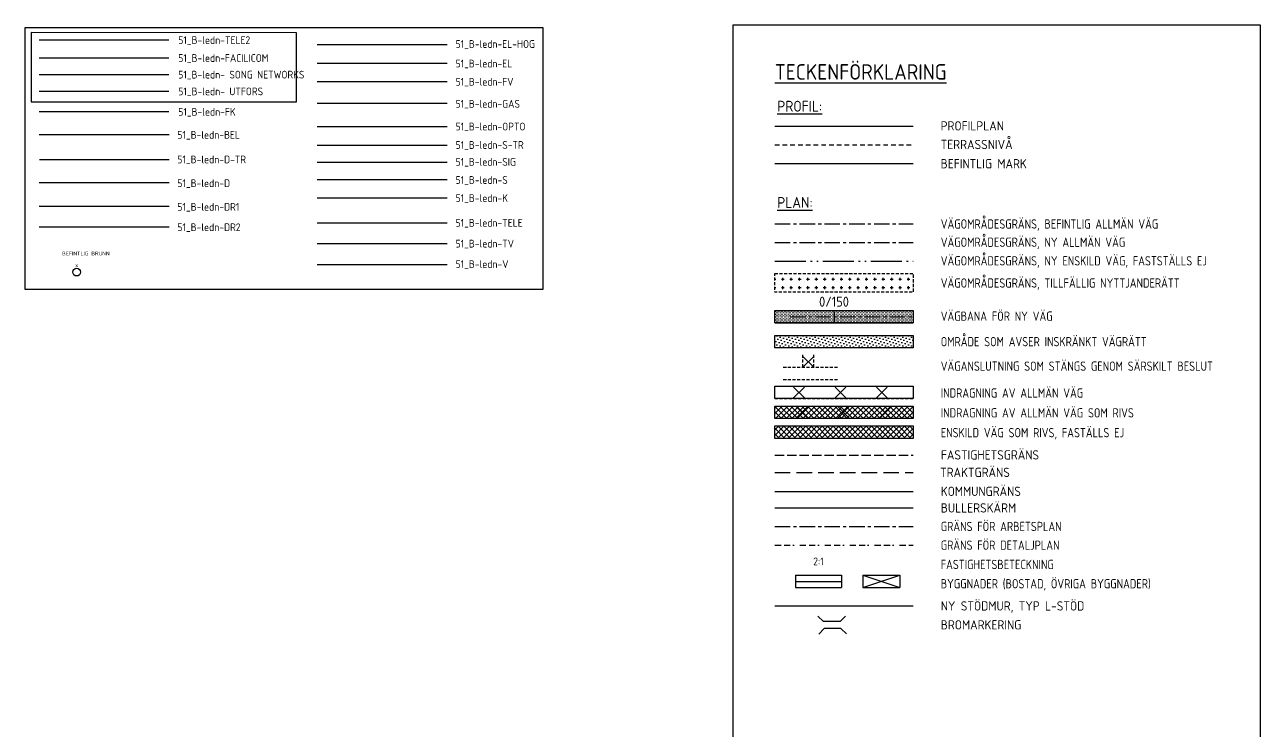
# Model space of a CAD drawing. Header units: metres. Extents: x 162815 to 178081, y 6220705 to 6240819.
# Drawn here: x 169222 to 170019, y 6230705 to 6231160 of the extents above; entities that cross this region are included whole.
import ezdxf
from ezdxf.enums import TextEntityAlignment as Align

# ---------------------------------------------------------------- set-up
doc = ezdxf.new("R2010")
doc.units = ezdxf.units.M
for name, pattern in [('BH90_GR_FAST', [8, 6, -2]), ('BH90_GR_TRAKT', [14, 10, -4]), ('BORDER', [16, 4, -2, 4, -2, 0, -4]), ('CENTER', [16, 10, -2, 2, -2]), ('DASHED_2', [3, 2, -1]), ('DOUBLEDOT', [31, 20, -3, 1, -3, 1, -3]), ('STRECKAD_3', [5, 3, -2])]:
    doc.linetypes.add(name, pattern=pattern)
doc.layers.get('Defpoints').update_dxf_attribs({"color": 5})
for name, color, linetype in [('05_stödmur', 7, 'smur'), ('05_txt', 1, 'Continuous'), ('51_B-br', 1, 'Continuous'), ('51_B-ledn-BEL', 1, 'BBEL'), ('51_B-ledn-D', 83, 'BDAG'), ('51_B-ledn-D-TR', 83, 'D-TRYCKLEDN'), ('51_B-ledn-DR1', 83, 'DRANERINGSLEDN_1'), ('51_B-ledn-DR2', 83, 'DRANERINGSLEDN_2'), ('51_B-ledn-EL-HOG', 1, 'BHSP'), ('51_B-ledn-EL-LAG', 1, 'BLSP'), ('51_B-ledn-FACILI', 1, 'BTELEfacili'), ('51_B-ledn-FK', 1, 'BFK'), ('51_B-ledn-FV', 1, 'BFV'), ('51_B-ledn-GAS', 1, 'BGAS'), ('51_B-ledn-K', 23, 'BSPILL'), ('51_B-ledn-OPTO', 1, 'BOPTO'), ('51_B-ledn-S', 243, 'BSPILL'), ('51_B-ledn-S-TR', 243, 'S-TRYCKLEDN'), ('51_B-ledn-SIG', 1, 'BSIGNAL'), ('51_b-ledn-SONG', 1, 'BTELEsong'), ('51_B-ledn-TELE', 1, 'BTELE'), ('51_B-ledn-TELE2', 1, 'BTELE2'), ('51_B-ledn-TV', 1, 'TV-KABEL'), ('51_B-ledn-Txt', 1, 'Continuous'), ('51_B-ledn-UTFORS', 1, 'BTELEutfors'), ('51_B-ledn-V', 173, 'BV'), ('ADM_FGR', 1, 'BH90_GR_FAST'), ('ADM_FGR_BET', 4, 'Continuous'), ('ADM_KGR', 7, 'BH90_GR_KOMMUN'), ('ADM_TGR', 3, 'BH90_GR_TRAKT'), ('Arbetsplangräns', 6, 'CENTER'), ('Bromarkeringar', 7, 'Continuous'), ('Bullerskärm', 3, 'FENCELINE2'), ('Detaljplan', 6, 'BORDER'), ('Illustration', 4, 'DASHED_2'), ('INSKR_VÄGRÄTT', 4, 'Continuous'), ('INSKR_VÄGRÄTT_RASTER', 4, 'Continuous'), ('Kryss', 6, 'Continuous'), ('M-311', 4, 'CENTER'), ('M-312A', 3, 'Continuous'), ('M-322B', 3, 'Continuous'), ('M-362B', 4, 'Continuous'), ('M-364', 6, 'Continuous'), ('Rivning', 4, 'Continuous'), ('Text', 1, 'Continuous'), ('Tillfällig nyttjanderätt_ram', 7, 'DASHED_2'), ('Tillfällig nyttjanderätt_raster', 4, 'Continuous'), ('Vägområde_allmän', 6, 'CENTER'), ('Vägområde_bef', 4, 'CENTER'), ('Vägområde_enskild', 6, 'DOUBLEDOT'), ('Vägraster', 9, 'Continuous'), ('ÖB', 8, 'STRECKAD_3')]:
    doc.layers.add(name, color=color, linetype=linetype)
doc.styles.add('Iso', font='iso.shx')
doc.linetypes.add('BBEL', pattern='A,10,-2,["Eb",Iso,S=2,R=0,X=-1,Y=-1],-2.1', length=14.1)
doc.linetypes.add('BDAG', pattern='A,5,-1.5,1,-1.5,5,["/",Iso,S=2,R=0,X=-1,Y=-1],5,-1.5,1,-1.5,5', length=28)
doc.linetypes.add('BFK', pattern='A,10,-2,["FK",Iso,S=2,R=0,X=-1,Y=-1],-2.5', length=14.5)
doc.linetypes.add('BFV', pattern='A,10,-2,["FV",Iso,S=2,R=0,X=-1,Y=-1],-2.5', length=14.5)
doc.linetypes.add('BGAS', pattern='A,10,-2,["G",Iso,S=2,R=0,X=-1,Y=-1],-1.2', length=13.2)
doc.linetypes.add('BH90_GR_KOMMUN', pattern='A,10,-3.5,[1,BH90K.SHX,S=1.5,R=0,X=0,Y=0],-3.5,10,-2', length=29)
doc.linetypes.add('BHSP', pattern='A,10,-2,["Eh",Iso,S=2,R=0,X=-1,Y=-1],-2.1', length=14.1)
doc.linetypes.add('BLSP', pattern='A,10,-2,["El",Iso,S=2,R=0,X=-1,Y=-1],-1.5', length=13.5)
doc.linetypes.add('BOPTO', pattern='A,10,-2,["To",Iso,S=2,R=0,X=-1,Y=-1],-2.3', length=14.3)
doc.linetypes.add('BSIGNAL', pattern='A,10,-2,["S",Iso,S=2,R=0,X=-1,Y=-1],-1', length=13)
doc.linetypes.add('BSPILL', pattern='A,10,["/",Iso,S=2,R=0,X=-1,Y=-1],20', length=30)
doc.linetypes.add('BTELE', pattern='A,10,-2,["Te",Iso,S=2,R=0,X=-1,Y=-1],-2.3', length=14.3)
doc.linetypes.add('BTELE2', pattern='A,10,-2,["T2",Iso,S=2,R=0,X=-1,Y=-1],-2.3', length=14.3)
doc.linetypes.add('BTELEfacili', pattern='A,10,-2,["Tf",Iso,S=2,R=0,X=-1,Y=-1],-2.3', length=14.3)
doc.linetypes.add('BTELEsong', pattern='A,10,-2,["Ts",Iso,S=2,R=0,X=-1,Y=-1],-2.3', length=14.3)
doc.linetypes.add('BTELEutfors', pattern='A,10,-2,["Tu",Iso,S=2,R=0,X=-1,Y=-1],-2.3', length=14.3)
doc.linetypes.add('BV', pattern='A,3,-2,3,["/",Iso,S=2,R=0,X=-1,Y=-1],3,-2,6,-2,3', length=24)
doc.linetypes.add('D-TRYCKLEDN', pattern='A,4,-1.5,1,-1.5,6,["V",Iso,S=2,R=90,X=0,Y=-0.571]', length=14)
doc.linetypes.add('DRANERINGSLEDN_1', pattern='A,6,0,["/",Iso,S=1.4,R=80,X=0,Y=0],-3', length=9)
doc.linetypes.add('DRANERINGSLEDN_2', pattern='A,6,0,["/",Iso,S=1.4,R=170,X=0,Y=0],-3', length=9)
doc.linetypes.add('FENCELINE2', pattern='A,0.25,-0.1,[132,ltypeshp.shx,S=0.1,R=0,X=-0.1,Y=0],-0.1,1', length=1.45)
doc.linetypes.add('S-TRYCKLEDN', pattern='A,10,0,["V",Iso,S=2,R=90,X=0,Y=-0.571]', length=10)
doc.linetypes.add('smur', pattern='A,5,["/",Iso,S=2.5,R=0,X=-0.7,Y=0],0,["\\",Iso,S=2.5,R=0,X=0.7,Y=0],5', length=10)
doc.linetypes.add('TV-KABEL', pattern='A,10,-2,["TV",Iso,S=2,R=0,X=-1,Y=-1],-2.5', length=14.5)
pattern_1 = [(45, (168339.4332, 6229104.9027), (-1.767767, 1.767767), []), (135, (168339.4332, 6229104.9027), (-1.767767, -1.767767), [])]

# ---------------------------------------------------------------- blocks, each defined once
blk = doc.blocks.new('_NB')
at = {"color": 0, "linetype": 'ByBlock'}
blk.add_circle((0, 0), 2.5, dxfattribs=at)
at = {"color": 1, "style": 'Iso', "flags": 8}
blk.add_attdef('BETECKNING', text='', height=2.5, dxfattribs=at).set_placement((0, 2.5), align=Align.BOTTOM_CENTER)
blk = doc.blocks.new('_MSECT')
at = {"color": 3}
blk.add_line((1, 0), (-1, 0), dxfattribs=at)
at = {"style": 'Iso'}
blk.add_attdef('S', text='', height=2, rotation=270, dxfattribs=at).set_placement((2, 0), align=Align.CENTER)

msp = doc.modelspace()

# ---------------------------------------------------------------- hatches: boundary and pattern name
at = {"layer": 'INSKR_VÄGRÄTT_RASTER'}
h = msp.add_hatch(dxfattribs=at)
h.set_pattern_fill('MARK_BF', color=256, style=0)
h.set_pattern_definition([(45, (-1328038.827, 45339.072), (-0.7071067812, 2.12132034356), [0, -2])])
h.paths.add_polyline_path([(169794.675, 6230959.617), (169705.393, 6230959.617), (169705.393, 6230951.617), (169794.675, 6230951.617)])
at = {"layer": 'Rivning'}
h = msp.add_hatch(dxfattribs=at)
h.set_pattern_fill('NT249', color=256, style=0)
h.set_pattern_definition(pattern_1)
h.paths.add_polyline_path([(169705.393, 6230914.064), (169794.675, 6230914.064), (169794.675, 6230906.064), (169705.393, 6230906.064)])
h = msp.add_hatch(dxfattribs=at)
h.set_pattern_fill('NT249', color=256, style=0)
h.set_pattern_definition(pattern_1)
h.paths.add_polyline_path([(169794.675, 6230901.215), (169794.675, 6230893.215), (169705.393, 6230893.215), (169705.393, 6230901.215)])
at = {"layer": 'Tillfällig nyttjanderätt_raster'}
h = msp.add_hatch(dxfattribs=at)
h.set_pattern_fill('DP2', color=256, scale=0.9, angle=90, style=0)
h.set_pattern_definition([(90, (-1328038.827, 45354.323), (-5.4, 3e-16), [1.8, -3.6]), (0, (-1328039.727, 45355.223), (1e-15, 5.4), [1.8, -3.6])])
h.paths.add_polyline_path([(169794.675, 6230998.357), (169705.393, 6230998.357), (169705.393, 6230986.357), (169794.675, 6230986.357)])
h.paths.add_polyline_path([(169731.816, 6230978.814), (169755.342, 6230978.814), (169755.342, 6230988.502), (169731.816, 6230988.502)], flags=9)
at = {"layer": 'Vägraster'}
h = msp.add_hatch(dxfattribs=at)
h.set_pattern_fill('DOTS', color=256, scale=15, style=0)
h.set_pattern_definition([(0, (168339.4332, 6229110.5924), (0.46875, 0.9375), [0, -0.9375])])
h.paths.add_polyline_path([(169705.393, 6230975.681), (169794.675, 6230975.681), (169794.675, 6230967.681), (169705.393, 6230967.681)])

# ---------------------------------------------------------------- linework, layer by layer
at = {"layer": '05_stödmur'}
msp.add_line((169705.393, 6230785.232), (169794.675, 6230785.232), dxfattribs=at)
at = {"layer": '51_B-ledn-BEL'}
msp.add_line((169230.799, 6231089.127), (169314.613, 6231089.127), dxfattribs=at)
at = {"layer": '51_B-ledn-D'}
msp.add_line((169230.799, 6231058.183), (169314.613, 6231058.183), dxfattribs=at)
at = {"layer": '51_B-ledn-D-TR'}
msp.add_line((169231.159, 6231073.086), (169314.613, 6231073.086), dxfattribs=at)
at = {"layer": '51_B-ledn-DR1'}
msp.add_line((169230.799, 6231042.996), (169314.613, 6231042.996), dxfattribs=at)
at = {"layer": '51_B-ledn-DR2'}
msp.add_line((169230.799, 6231029.662), (169314.613, 6231029.662), dxfattribs=at)
at = {"layer": '51_B-ledn-EL-HOG'}
msp.add_line((169410.25, 6231147.292), (169494.064, 6231147.292), dxfattribs=at)
at = {"layer": '51_B-ledn-EL-LAG'}
msp.add_line((169410.25, 6231135.091), (169494.064, 6231135.091), dxfattribs=at)
at = {"layer": '51_B-ledn-FACILI'}
msp.add_line((169230.799, 6231138.658), (169314.6, 6231138.658), dxfattribs=at)
at = {"layer": '51_B-ledn-FK'}
msp.add_line((169230.799, 6231103.92), (169314.6, 6231103.92), dxfattribs=at)
at = {"layer": '51_B-ledn-FV'}
msp.add_line((169410.25, 6231123.34), (169494.064, 6231123.34), dxfattribs=at)
at = {"layer": '51_B-ledn-GAS'}
msp.add_line((169410.25, 6231109.331), (169494.064, 6231109.331), dxfattribs=at)
at = {"layer": '51_B-ledn-K'}
msp.add_line((169410.25, 6231048.414), (169494.064, 6231048.414), dxfattribs=at)
at = {"layer": '51_B-ledn-OPTO'}
msp.add_line((169410.25, 6231094.417), (169494.064, 6231094.417), dxfattribs=at)
at = {"layer": '51_B-ledn-S'}
msp.add_line((169410.25, 6231060.071), (169494.064, 6231060.071), dxfattribs=at)
at = {"layer": '51_B-ledn-S-TR'}
msp.add_line((169410.25, 6231082.215), (169494.064, 6231082.215), dxfattribs=at)
at = {"layer": '51_B-ledn-SIG'}
msp.add_line((169410.25, 6231071.369), (169494.064, 6231071.369), dxfattribs=at)
at = {"layer": '51_b-ledn-SONG'}
msp.add_line((169230.799, 6231127.947), (169314.6, 6231127.947), dxfattribs=at)
at = {"layer": '51_B-ledn-TELE'}
msp.add_line((169410.25, 6231032.228), (169494.064, 6231032.228), dxfattribs=at)
at = {"layer": '51_B-ledn-TELE2'}
msp.add_line((169230.799, 6231150.225), (169314.6, 6231150.225), dxfattribs=at)
at = {"layer": '51_B-ledn-TV'}
msp.add_line((169410.25, 6231018.816), (169494.064, 6231018.816), dxfattribs=at)
at = {"layer": '51_B-ledn-UTFORS'}
msp.add_line((169230.799, 6231117.143), (169314.6, 6231117.143), dxfattribs=at)
at = {"layer": '51_B-ledn-V'}
msp.add_line((169410.25, 6231005.378), (169494.064, 6231005.378), dxfattribs=at)
at = {"layer": 'ADM_FGR'}
msp.add_line((169705.393, 6230882.484), (169794.675, 6230882.484), dxfattribs=at)
at = {"layer": 'ADM_FGR_BET'}
for p, q in [((169718.738, 6230804.902), (169748.409, 6230804.902)), ((169718.738, 6230804.902), (169718.738, 6230797.149)), ((169748.409, 6230804.902), (169748.409, 6230797.149)), ((169762.255, 6230804.902), (169785.991, 6230804.902)), ((169762.255, 6230804.902), (169762.255, 6230797.149)), ((169762.255, 6230804.902), (169785.991, 6230797.149)), ((169762.255, 6230797.149), (169785.991, 6230804.902)), ((169785.991, 6230804.902), (169785.991, 6230797.149)), ((169718.738, 6230801.025), (169748.409, 6230801.025)), ((169718.738, 6230797.149), (169748.409, 6230797.149)), ((169762.255, 6230797.149), (169785.991, 6230797.149))]:
    msp.add_line(p, q, dxfattribs=at)
at = {"layer": 'ADM_KGR'}
msp.add_line((169705.393, 6230858.998), (169794.675, 6230858.998), dxfattribs=at)
at = {"layer": 'ADM_TGR'}
msp.add_line((169705.393, 6230871.211), (169794.675, 6230871.211), dxfattribs=at)
at = {"layer": 'Arbetsplangräns'}
msp.add_line((169705.393, 6230836.347), (169794.675, 6230836.347), dxfattribs=at)
at = {"layer": 'Bromarkeringar'}
for p, q in [((169733.12, 6230778.468), (169736.755, 6230775.036)), ((169747.52, 6230775.036), (169750.953, 6230778.671)), ((169737.161, 6230770.594), (169733.729, 6230766.959)), ((169751.562, 6230767.161), (169747.926, 6230770.594))]:
    msp.add_line(p, q, dxfattribs=at)
for points in [[(169747.52, 6230775.036), (169736.755, 6230775.036)], [(169747.926, 6230770.594), (169737.161, 6230770.594)]]:
    msp.add_lwpolyline(points, dxfattribs=at)
at = {"layer": 'Bullerskärm', "ltscale": 5}
msp.add_line((169705.393, 6230848.347), (169794.675, 6230848.347), dxfattribs=at)
at = {"layer": 'Defpoints', "flags": 128}
for points in [[(169221.533, 6230989.461), (169555.957, 6230989.461), (169555.957, 6231157.96), (169221.533, 6231157.96)], [(169678.539, 6230249.978), (169678.539, 6231159.978), (170018.539, 6231159.978), (170018.539, 6230249.978)], [(169705.393, 6230975.681), (169794.675, 6230975.681), (169794.675, 6230967.681), (169705.393, 6230967.681)], [(169705.393, 6230926.914), (169794.675, 6230926.914), (169794.675, 6230918.914), (169705.393, 6230918.914)], [(169705.393, 6230914.064), (169794.675, 6230914.064), (169794.675, 6230906.064), (169705.393, 6230906.064)], [(169705.393, 6230901.215), (169794.675, 6230901.215), (169794.675, 6230893.215), (169705.393, 6230893.215)]]:
    msp.add_lwpolyline(points, close=True, dxfattribs=at)
msp.add_lwpolyline([(169225.641, 6231154.994), (169225.641, 6231110.266), (169396.866, 6231110.266), (169396.866, 6231154.813), (169225.641, 6231154.994)], dxfattribs=at)
at = {"layer": 'Detaljplan'}
msp.add_line((169705.393, 6230824.347), (169794.675, 6230824.347), dxfattribs=at)
at = {"layer": 'Illustration'}
for p, q in [((169723.456, 6230939.095), (169723.456, 6230947.455)), ((169730.456, 6230939.095), (169730.456, 6230947.455)), ((169710.817, 6230939.095), (169746.302, 6230939.095)), ((169705.393, 6230926.914), (169794.675, 6230926.914)), ((169710.817, 6230931.095), (169746.302, 6230931.095)), ((169705.393, 6230918.914), (169794.675, 6230918.914))]:
    msp.add_line(p, q, dxfattribs=at)
at = {"layer": 'Illustration', "flags": 128}
for points in [[(169794.675, 6230914.064), (169794.675, 6230906.064), (169705.393, 6230906.064), (169705.393, 6230914.064), (169794.675, 6230914.064)], [(169794.675, 6230901.215), (169794.675, 6230893.215), (169705.393, 6230893.215), (169705.393, 6230901.215), (169794.675, 6230901.215)]]:
    msp.add_lwpolyline(points, dxfattribs=at)
at = {"layer": 'INSKR_VÄGRÄTT'}
for p, q in [((169705.393, 6230959.617), (169794.675, 6230959.617)), ((169705.393, 6230951.617), (169705.393, 6230959.617)), ((169794.675, 6230959.617), (169794.675, 6230951.617)), ((169794.675, 6230951.617), (169705.393, 6230951.617))]:
    msp.add_line(p, q, dxfattribs=at)
at = {"layer": 'Kryss'}
for p, q in [((169723.456, 6230946.095), (169730.456, 6230939.095)), ((169723.456, 6230939.095), (169730.456, 6230946.095)), ((169717.522, 6230926.338), (169724.522, 6230919.338)), ((169717.522, 6230919.338), (169724.522, 6230926.338)), ((169744.211, 6230926.338), (169751.211, 6230919.338)), ((169744.211, 6230919.338), (169751.211, 6230926.338)), ((169770.9, 6230926.338), (169777.9, 6230919.338)), ((169770.9, 6230919.338), (169777.9, 6230926.338)), ((169719.454, 6230913.561), (169726.454, 6230906.561)), ((169719.454, 6230906.561), (169726.454, 6230913.561)), ((169746.144, 6230913.561), (169753.144, 6230906.561)), ((169746.144, 6230906.561), (169753.144, 6230913.561)), ((169772.833, 6230913.561), (169779.833, 6230906.561)), ((169772.833, 6230906.561), (169779.833, 6230913.561))]:
    msp.add_line(p, q, dxfattribs=at)
at = {"layer": 'M-311'}
msp.add_line((169715.544, 6230971.681), (169794.675, 6230971.681), dxfattribs=at)
at = {"layer": 'M-312A'}
for p, q in [((169705.393, 6230975.681), (169794.675, 6230975.681)), ((169705.393, 6230967.681), (169794.675, 6230967.681))]:
    msp.add_line(p, q, dxfattribs=at)
at = {"layer": 'M-362B'}
msp.add_line((169705.393, 6231070.506), (169794.675, 6231070.506), dxfattribs=at)
at = {"layer": 'M-364'}
msp.add_line((169705.393, 6231094.539), (169794.675, 6231094.539), dxfattribs=at)
at = {"layer": 'Tillfällig nyttjanderätt_ram', "flags": 128}
msp.add_lwpolyline([(169705.393, 6230999.516), (169794.675, 6230999.516), (169794.675, 6230987.516), (169705.393, 6230987.516)], close=True, dxfattribs=at)
at = {"layer": 'Vägområde_allmän'}
msp.add_line((169705.393, 6231019.59), (169794.675, 6231019.59), dxfattribs=at)
at = {"layer": 'Vägområde_bef'}
msp.add_line((169705.393, 6231031.59), (169794.675, 6231031.59), dxfattribs=at)
at = {"layer": 'Vägområde_enskild'}
msp.add_line((169705.393, 6231007.59), (169794.675, 6231007.59), dxfattribs=at)
at = {"layer": 'ÖB'}
msp.add_line((169705.393, 6231082.523), (169794.675, 6231082.523), dxfattribs=at)

# ---------------------------------------------------------------- block references
at = {"layer": '51_B-br'}
ref = msp.add_blockref('_NB', (169255.062, 6231000.451), dxfattribs=at)
ref.add_attrib('beteckning', 'x', dxfattribs={"layer": '0', "height": 2.5, "style": 'Iso', "flags": 8}).set_placement((169255.062, 6231002.951), align=Align.BOTTOM_CENTER)
at = {"layer": 'M-322B', "xscale": 3.229083441197872, "yscale": 3.229083441197872, "zscale": 3.229083441197872, "rotation": 90}
msp.add_blockref('_MSECT', (169743.573, 6230971.681), dxfattribs=at).add_auto_attribs({'S': '0/150'})

# ---------------------------------------------------------------- texts
at = {"layer": '05_txt', "color": 7, "style": 'Iso'}
msp.add_text('%%UTECKENFÖRKLARING', height=10, dxfattribs=at).set_placement((169705.393, 6231124.542))
at = {"layer": '05_txt', "style": 'Iso'}
for s, height, p in [('%%UPROFIL:', 7, (169706.96, 6231103.926)), ('PROFILPLAN', 6, (169812.357, 6231091.763)), ('TERRASSNIVÅ', 6, (169812.357, 6231079.74)), ('BEFINTLIG MARK', 6, (169812.357, 6231067.336)), ('%%UPLAN:', 7, (169706.96, 6231041.856)), ('NY STÖDMUR, TYP L-STÖD', 6, (169812.425, 6230782.18))]:
    msp.add_text(s, height=height, dxfattribs=at).set_placement(p)
at = {"layer": '05_txt', "style": 'Iso', "width": 0.9}
for s, p in [('VÄGOMRÅDESGRÄNS, BEFINTLIG ALLMÄN VÄG', (169812.416, 6231028.478)), ('VÄGOMRÅDESGRÄNS, NY ALLMÄN VÄG', (169812.416, 6231016.728)), ('VÄGOMRÅDESGRÄNS, NY ENSKILD VÄG, FASTSTÄLLS EJ', (169812.416, 6231004.706)), ('VÄGOMRÅDESGRÄNS, TILLFÄLLIG NYTTJANDERÄTT', (169812.416, 6230990.424)), ('VÄGBANA FÖR NY VÄG ', (169812.416, 6230969.031)), ('OMRÅDE SOM AVSER INSKRÄNKT VÄGRÄTT', (169812.416, 6230952.601)), ('VÄGANSLUTNING SOM STÄNGS GENOM SÄRSKILT BESLUT', (169812.416, 6230936.794)), ('INDRAGNING AV ALLMÄN VÄG', (169812.416, 6230919.499)), ('INDRAGNING AV ALLMÄN VÄG SOM RIVS', (169812.416, 6230906.694)), ('ENSKILD VÄG SOM RIVS, FASTÄLLS EJ', (169812.416, 6230893.907)), ('GRÄNS FÖR ARBETSPLAN', (169812.416, 6230833.407)), ('GRÄNS FÖR DETALJPLAN', (169812.416, 6230821.354)), ('FASTIGHETSBETECKNING', (169812.39, 6230808.91)), ('BYGGNADER (BOSTAD, ÖVRIGA BYGGNADER)', (169812.39, 6230796.48))]:
    msp.add_text(s, height=6, dxfattribs=at).set_placement(p)
at = {"layer": '51_B-ledn-Txt', "style": 'Iso'}
msp.add_text('BEFINTLIG BRUNN', height=2.5, dxfattribs=at).set_placement((169245.635, 6231011.21))
at = {"layer": 'ADM_FGR_BET', "style": 'Iso'}
msp.add_text('2:1', height=5, dxfattribs=at).set_placement((169730.181, 6230811.414))
at = {"layer": 'Defpoints', "style": 'Iso'}
for s, p in [('51_B-ledn-TELE2', (169320.6, 6231147.555)), ('51_B-ledn-EL-HOG                  ', (169499.469, 6231145.033)), ('51_B-ledn-FACILICOM', (169320.6, 6231135.988)), ('51_B-ledn-EL', (169499.469, 6231132.408)), ('51_B-ledn- SONG NETWORKS', (169320.6, 6231125.277)), ('51_B-ledn-FV                      ', (169499.469, 6231120.672)), ('51_B-ledn- UTFORS', (169320.6, 6231114.473)), ('51_B-ledn-GAS                     ', (169499.469, 6231106.464)), ('51_B-ledn-FK', (169320.6, 6231101.25)), ('51_B-ledn-BEL', (169320.019, 6231086.418)), ('51_B-ledn-OPTO                    ', (169499.469, 6231091.818)), ('51_B-ledn-S-TR                 ', (169499.469, 6231079.927)), ('51_B-ledn-D-TR                 ', (169320.019, 6231070.615)), ('51_B-ledn-SIG                 ', (169499.469, 6231068.992)), ('51_B-ledn-D                       ', (169320.019, 6231055.25)), ('51_B-ledn-S', (169499.469, 6231057.335)), ('51_B-ledn-K', (169499.469, 6231045.678)), ('51_B-ledn-DR1                     ', (169320.019, 6231039.997)), ('51_B-ledn-DR2', (169320.019, 6231026.876)), ('51_B-ledn-TELE                    ', (169499.469, 6231029.669)), ('51_B-ledn-TV                      ', (169499.469, 6231016.302)), ('51_B-ledn-V                       ', (169499.469, 6231003.091))]:
    msp.add_text(s, height=5, dxfattribs=at).set_placement(p)
at = {"layer": 'Text', "style": 'Iso'}
for s, p in [('FASTIGHETSGRÄNS', (169812.514, 6230879.567)), ('TRAKTGRÄNS', (169811.988, 6230868.293)), ('KOMMUNGRÄNS', (169812.46, 6230856.087)), ('BULLERSKÄRM', (169812.457, 6230845.376)), ('BROMARKERING', (169812.437, 6230769.976))]:
    msp.add_text(s, height=6, dxfattribs=at).set_placement(p)

doc.saveas('drawing.dxf')
